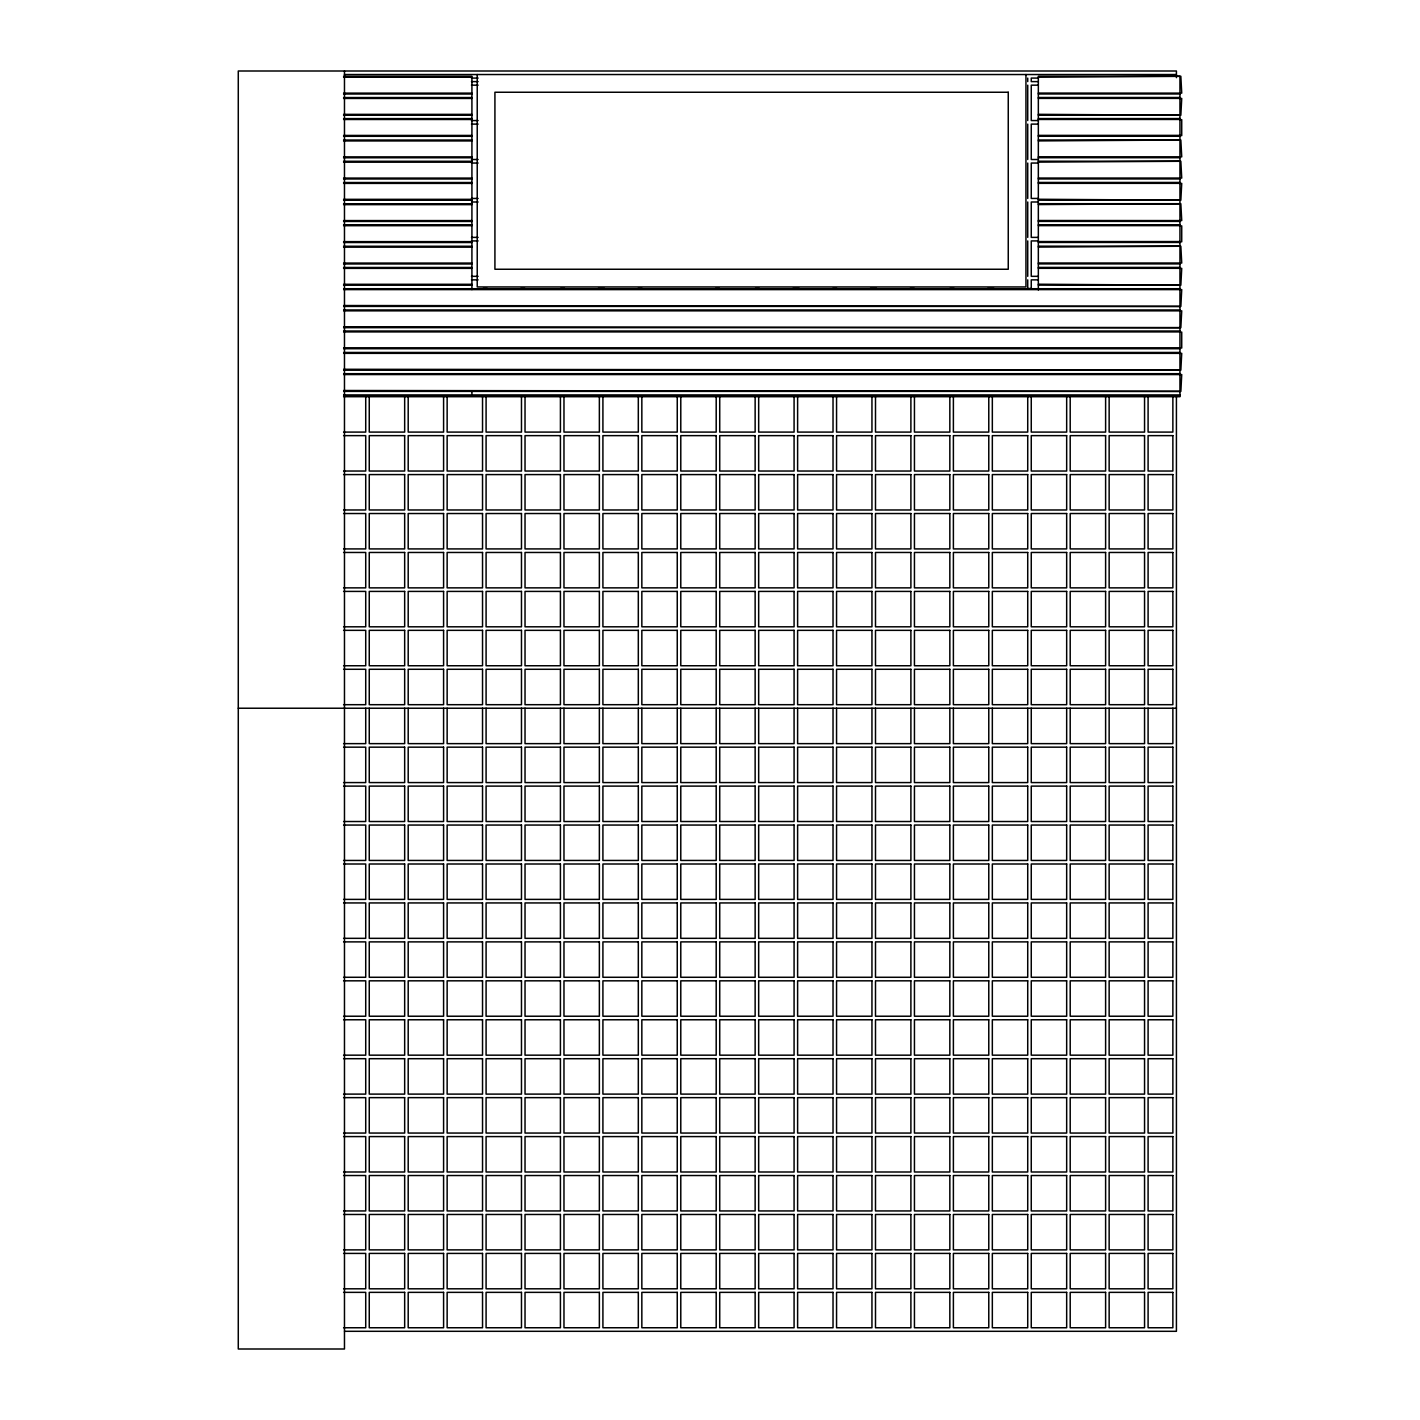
<?xml version="1.0" encoding="UTF-8"?>
<svg xmlns="http://www.w3.org/2000/svg" width="1420" height="1420" viewBox="0 0 1420 1420"><rect width="100%" height="100%" fill="white"/><g stroke="black" fill="none" stroke-linecap="round" stroke-linejoin="round"><path stroke-width="1.5" d="M1179.949 98.441L1181.724 98.441L1180.836 115.251L1038.34 114.328M1179.949 119.671L1181.724 119.671L1181.724 135.61L1179.949 135.61M1179.949 183.393L1181.724 183.393L1180.836 200.22L1038.34 199.262M1179.967 225.886L1181.724 225.886L1181.724 241.808L1179.967 241.808M1179.949 268.362L1181.724 268.362L1180.836 285.189L1038.34 284.231M1179.949 332.085L1181.724 332.085L1181.724 348.024L1179.949 348.024M1179.949 353.332L1181.724 353.332L1180.836 370.141L343.622 369.289M344.474 74.532L1176.417 74.532M343.587 76.307L471.919 76.307L471.919 289.609M343.587 77.195L471.919 77.195M1038.34 77.159L1180.836 76.307L1181.724 93.134L1038.34 93.081M471.476 78.082L478.114 78.082M1037.896 78.082L1031.257 78.082L1031.257 81.614L1037.896 81.614M471.476 81.614L478.114 81.614M471.476 85.164L478.114 85.164M1037.896 85.164L1031.257 85.164L1031.257 120.558L1037.896 120.558M343.587 93.134L471.919 93.134M343.587 94.004L471.919 94.004M1038.34 93.968L1179.949 93.968M343.587 97.554L471.919 97.554M1038.34 97.501L1179.949 97.501M343.587 98.441L471.919 98.441M1038.34 98.388L1179.949 98.388M343.587 114.363L471.919 114.363M343.587 115.251L471.919 115.251M1038.34 115.215L1179.949 115.215M343.587 118.605L471.919 118.605M1038.34 118.57L1179.949 118.57M343.587 119.493L471.919 119.493M1038.34 119.457L1179.949 119.457M471.476 120.558L478.114 120.558M471.476 124.108L478.114 124.108M1037.896 124.108L1031.257 124.108L1031.257 159.501L1037.896 159.501M343.587 135.432L471.919 135.432M1038.34 135.379L1179.949 135.379M343.587 136.302L471.919 136.302M1038.34 136.267L1179.949 136.267M1038.357 140.012L1179.949 140.012M343.587 140.048L471.919 140.048M1038.357 140.899L1180.836 140.03L1181.724 156.857L1038.357 156.821M343.587 140.935L471.919 140.935M343.587 156.874L471.919 156.874M343.587 157.762L471.919 157.762M1038.357 157.709L1179.949 157.709M471.476 159.501L478.114 159.501M343.587 161.276L471.919 161.276M1038.34 161.223L1179.949 161.223M343.587 162.164L471.919 162.164M1038.34 162.111L1180.836 161.276L1181.724 178.086L1179.949 178.086M471.476 163.052L478.114 163.052M1037.896 163.052L1031.257 163.052L1031.257 198.445L1037.896 198.445M343.587 178.086L471.919 178.086M1038.34 178.05L1179.949 178.05M343.587 178.973L471.919 178.973M1038.34 178.938L1179.949 178.938M343.587 182.523L471.919 182.523M1038.34 182.452L1179.949 182.452M343.587 183.393L471.919 183.393M1038.34 183.34L1179.949 183.34M471.476 198.445L478.114 198.445M343.587 199.332L471.919 199.332M343.587 200.22L471.919 200.22M1038.34 200.149L1179.949 200.149M471.476 201.995L478.114 201.995M1037.896 201.995L1031.257 201.995L1031.257 237.388L1037.896 237.388M343.587 203.752L471.919 203.752M1038.34 203.699L1179.949 203.699M343.587 204.64L471.919 204.64M1038.34 204.569L1180.836 203.752L1181.724 220.579L1038.34 220.508M343.587 220.579L471.919 220.579M343.587 221.449L471.919 221.449M1038.34 221.396L1179.949 221.396M343.587 224.821L471.919 224.821M1038.34 224.75L1179.949 224.75M343.587 225.691L471.919 225.691M1038.34 225.638L1179.949 225.638M471.476 237.388L478.114 237.388M471.476 240.921L478.114 240.921M1037.896 240.921L1031.257 240.921L1031.257 276.332L1037.896 276.332M343.587 241.631L471.919 241.631M1038.34 241.56L1179.949 241.56M343.587 242.518L471.919 242.518M1038.34 242.447L1179.949 242.447M1038.357 246.192L1179.949 246.192M343.587 246.263L471.919 246.263M1038.357 247.08L1180.836 246.246L1181.724 263.055L1179.949 263.055M343.587 247.151L471.919 247.151M343.587 263.073L471.919 263.073M1038.357 263.019L1179.949 263.019M343.587 263.96L471.919 263.96M1038.357 263.889L1179.949 263.889M343.587 267.475L471.919 267.475M1038.34 267.421L1179.949 267.421M343.587 268.362L471.919 268.362M1038.34 268.309L1179.949 268.309M471.476 276.332L478.114 276.332M471.476 279.864L478.114 279.864M1037.896 279.864L1031.257 279.864L1031.257 288.721M343.587 284.302L471.919 284.302M343.587 285.171L471.919 285.171M1038.34 285.118L1179.949 285.118M482.978 288.526L487.415 288.526M520.59 288.526L525.027 288.526M560.421 288.526L564.841 288.526M598.033 288.526L604.672 288.526M637.864 288.526L642.284 288.526M715.307 288.526L719.727 288.526M755.138 288.526L759.558 288.526M792.75 288.526L799.389 288.526M832.582 288.526L837.001 288.526M870.194 288.526L876.832 288.526M910.007 288.526L914.444 288.526M949.838 288.526L954.275 288.526M987.45 288.526L994.089 288.526M1027.281 288.526L1031.701 288.526M343.622 288.721L1179.949 288.721M343.622 289.609L1181.724 289.609L1180.854 306.418L343.622 305.531M343.622 306.418L1179.949 306.418M343.622 309.968L1179.949 309.968M343.622 310.838L1181.724 310.838L1180.836 327.665L343.622 326.777M343.622 327.665L1179.949 327.665M343.622 331.02L1179.949 331.02M343.622 331.907L1179.949 331.907M343.622 347.829L1179.949 347.829M343.622 348.716L1179.949 348.716M343.622 352.462L1179.949 352.462M343.622 353.349L1179.949 353.349M343.622 370.158L1179.949 370.158M343.622 373.691L1179.949 373.691M343.622 374.56L1181.724 374.56L1180.854 391.387L343.622 390.5M343.622 391.387L1179.949 391.387M343.622 394.92L1179.949 394.92M343.622 395.807L1179.949 395.807M343.587 396.695L1179.949 396.695L1179.949 76.289L1038.34 76.307L1038.34 289.964M343.587 432.088L365.721 432.088L365.721 396.695M343.587 435.638L365.721 435.638L365.721 471.032L343.587 471.032M343.587 474.582L365.721 474.582L365.721 509.975L343.587 509.975M343.587 513.525L365.721 513.525L365.721 548.919L343.587 548.919M343.587 552.469L365.721 552.469L365.721 587.862L343.587 587.862M343.587 591.412L365.721 591.412L365.721 626.806L343.587 626.806M343.587 630.338L365.721 630.338L365.721 665.749L343.587 665.749M343.587 669.281L365.721 669.281L365.721 704.693L343.587 704.693M238.276 708.225L1176.417 708.225M343.587 743.636L365.721 743.636L365.721 708.225M343.587 747.168L365.721 747.168L365.721 782.58L343.587 782.58M343.587 786.112L365.721 786.112L365.721 821.523L343.587 821.523M343.587 825.055L365.721 825.055L365.721 860.449L343.587 860.449M343.587 863.999L365.721 863.999L365.721 899.392L343.587 899.392M343.587 902.942L365.721 902.942L365.721 938.336L343.587 938.336M343.587 941.886L365.721 941.886L365.721 977.279L343.587 977.279M343.587 980.83L365.721 980.83L365.721 1016.223L343.587 1016.223M343.587 1019.773L365.721 1019.773L365.721 1055.167L343.587 1055.167M343.587 1058.699L365.721 1058.699L365.721 1094.11L343.587 1094.11M343.587 1097.642L365.721 1097.642L365.721 1133.053L343.587 1133.053M343.587 1136.586L365.721 1136.586L365.721 1171.997L343.587 1171.997M343.587 1175.529L365.721 1175.529L365.721 1210.94L343.587 1210.94M343.587 1214.473L365.721 1214.473L365.721 1249.884L343.587 1249.884M343.587 1253.416L365.721 1253.416L365.721 1288.81L343.587 1288.81M343.587 1292.36L365.721 1292.36L365.721 1327.753L343.587 1327.753M344.527 1331.303L1176.417 1331.303L1176.417 395.825M1176.417 77.638L1176.417 71L238.276 71L238.276 1349L344.474 1349L344.474 71M1172.867 396.695L1172.867 432.088L1148.088 432.088L1148.088 396.695M1172.867 708.225L1172.867 743.636L1148.088 743.636L1148.088 708.225M1144.555 396.695L1144.555 432.088L1109.144 432.088L1109.144 396.695M1144.555 708.225L1144.555 743.636L1109.144 743.636L1109.144 708.225M1105.612 396.695L1105.612 432.088L1070.201 432.088L1070.201 396.695M1105.612 708.225L1105.612 743.636L1070.201 743.636L1070.201 708.225M1066.668 396.695L1066.668 432.088L1031.257 432.088L1031.257 396.695M1066.668 708.225L1066.668 743.636L1031.257 743.636L1031.257 708.225M1027.725 78.082L1027.725 81.614M1027.725 85.164L1027.725 120.558M1027.725 124.108L1027.725 159.501M1027.725 163.052L1027.725 198.445M1027.725 201.995L1027.725 237.388M1027.725 240.921L1027.725 276.332M1027.725 279.864L1027.725 288.721M1027.725 396.695L1027.725 432.088L992.331 432.088L992.331 396.695M1027.725 708.225L1027.725 743.636L992.331 743.636L992.331 708.225M1025.95 74.532L1025.95 286.946L477.226 286.946L477.226 74.532M988.781 396.695L988.781 432.088L953.388 432.088L953.388 396.695M988.781 708.225L988.781 743.636L953.388 743.636L953.388 708.225M949.838 396.695L949.838 432.088L914.444 432.088L914.444 396.695M949.838 708.225L949.838 743.636L914.444 743.636L914.444 708.225M910.894 396.695L910.894 432.088L875.501 432.088L875.501 396.695M910.894 708.225L910.894 743.636L875.501 743.636L875.501 708.225M871.951 396.695L871.951 432.088L836.558 432.088L836.558 396.695M871.951 708.225L871.951 743.636L836.558 743.636L836.558 708.225M833.025 396.695L833.025 432.088L797.614 432.088L797.614 396.695M833.025 708.225L833.025 743.636L797.614 743.636L797.614 708.225M794.082 396.695L794.082 432.088L758.67 432.088L758.67 396.695M794.082 708.225L794.082 743.636L758.67 743.636L758.67 708.225M755.138 396.695L755.138 432.088L719.727 432.088L719.727 396.695M755.138 708.225L755.138 743.636L719.727 743.636L719.727 708.225M716.195 396.695L716.195 432.088L680.784 432.088L680.784 396.695M716.195 708.225L716.195 743.636L680.784 743.636L680.784 708.225M677.251 396.695L677.251 432.088L641.84 432.088L641.84 396.695M677.251 708.225L677.251 743.636L641.84 743.636L641.84 708.225M638.308 396.695L638.308 432.088L602.914 432.088L602.914 396.695M638.308 708.225L638.308 743.636L602.914 743.636L602.914 708.225M599.364 396.695L599.364 432.088L563.971 432.088L563.971 396.695M599.364 708.225L599.364 743.636L563.971 743.636L563.971 708.225M560.421 396.695L560.421 432.088L525.027 432.088L525.027 396.695M560.421 708.225L560.421 743.636L525.027 743.636L525.027 708.225M521.477 396.695L521.477 432.088L486.084 432.088L486.084 396.695M521.477 708.225L521.477 743.636L486.084 743.636L486.084 708.225M482.534 396.695L482.534 432.088L447.14 432.088L447.14 396.695M482.534 708.225L482.534 743.636L447.14 743.636L447.14 708.225M471.919 391.583L471.919 395.115M443.59 396.695L443.59 432.088L408.197 432.088L408.197 396.695M443.59 708.225L443.59 743.636L408.197 743.636L408.197 708.225M404.664 396.695L404.664 432.088L369.253 432.088L369.253 396.695M404.664 708.225L404.664 743.636L369.253 743.636L369.253 708.225M1008.253 92.247L494.923 92.247L494.923 269.25L1008.253 269.25L1008.253 92.247M404.664 435.638L369.253 435.638L369.253 471.032L404.664 471.032L404.664 435.638M443.59 435.638L408.197 435.638L408.197 471.032L443.59 471.032L443.59 435.638M482.534 435.638L447.14 435.638L447.14 471.032L482.534 471.032L482.534 435.638M521.477 435.638L486.084 435.638L486.084 471.032L521.477 471.032L521.477 435.638M560.421 435.638L525.027 435.638L525.027 471.032L560.421 471.032L560.421 435.638M599.364 435.638L563.971 435.638L563.971 471.032L599.364 471.032L599.364 435.638M638.308 435.638L602.914 435.638L602.914 471.032L638.308 471.032L638.308 435.638M677.251 435.638L641.84 435.638L641.84 471.032L677.251 471.032L677.251 435.638M716.195 435.638L680.784 435.638L680.784 471.032L716.195 471.032L716.195 435.638M755.138 435.638L719.727 435.638L719.727 471.032L755.138 471.032L755.138 435.638M794.082 435.638L758.67 435.638L758.67 471.032L794.082 471.032L794.082 435.638M833.025 435.638L797.614 435.638L797.614 471.032L833.025 471.032L833.025 435.638M871.951 435.638L836.558 435.638L836.558 471.032L871.951 471.032L871.951 435.638M910.894 435.638L875.501 435.638L875.501 471.032L910.894 471.032L910.894 435.638M949.838 435.638L914.444 435.638L914.444 471.032L949.838 471.032L949.838 435.638M988.781 435.638L953.388 435.638L953.388 471.032L988.781 471.032L988.781 435.638M1027.725 435.638L992.331 435.638L992.331 471.032L1027.725 471.032L1027.725 435.638M1066.668 435.638L1031.257 435.638L1031.257 471.032L1066.668 471.032L1066.668 435.638M1105.612 435.638L1070.201 435.638L1070.201 471.032L1105.612 471.032L1105.612 435.638M1144.555 435.638L1109.144 435.638L1109.144 471.032L1144.555 471.032L1144.555 435.638M1172.867 435.638L1148.088 435.638L1148.088 471.032L1172.867 471.032L1172.867 435.638M404.664 474.582L369.253 474.582L369.253 509.975L404.664 509.975L404.664 474.582M443.59 474.582L408.197 474.582L408.197 509.975L443.59 509.975L443.59 474.582M482.534 474.582L447.14 474.582L447.14 509.975L482.534 509.975L482.534 474.582M521.477 474.582L486.084 474.582L486.084 509.975L521.477 509.975L521.477 474.582M560.421 474.582L525.027 474.582L525.027 509.975L560.421 509.975L560.421 474.582M599.364 474.582L563.971 474.582L563.971 509.975L599.364 509.975L599.364 474.582M638.308 474.582L602.914 474.582L602.914 509.975L638.308 509.975L638.308 474.582M677.251 474.582L641.84 474.582L641.84 509.975L677.251 509.975L677.251 474.582M716.195 474.582L680.784 474.582L680.784 509.975L716.195 509.975L716.195 474.582M755.138 474.582L719.727 474.582L719.727 509.975L755.138 509.975L755.138 474.582M794.082 474.582L758.67 474.582L758.67 509.975L794.082 509.975L794.082 474.582M833.025 474.582L797.614 474.582L797.614 509.975L833.025 509.975L833.025 474.582M871.951 474.582L836.558 474.582L836.558 509.975L871.951 509.975L871.951 474.582M910.894 474.582L875.501 474.582L875.501 509.975L910.894 509.975L910.894 474.582M949.838 474.582L914.444 474.582L914.444 509.975L949.838 509.975L949.838 474.582M988.781 474.582L953.388 474.582L953.388 509.975L988.781 509.975L988.781 474.582M1027.725 474.582L992.331 474.582L992.331 509.975L1027.725 509.975L1027.725 474.582M1066.668 474.582L1031.257 474.582L1031.257 509.975L1066.668 509.975L1066.668 474.582M1105.612 474.582L1070.201 474.582L1070.201 509.975L1105.612 509.975L1105.612 474.582M1144.555 474.582L1109.144 474.582L1109.144 509.975L1144.555 509.975L1144.555 474.582M1172.867 474.582L1148.088 474.582L1148.088 509.975L1172.867 509.975L1172.867 474.582M404.664 513.525L369.253 513.525L369.253 548.919L404.664 548.919L404.664 513.525M443.59 513.525L408.197 513.525L408.197 548.919L443.59 548.919L443.59 513.525M482.534 513.525L447.14 513.525L447.14 548.919L482.534 548.919L482.534 513.525M521.477 513.525L486.084 513.525L486.084 548.919L521.477 548.919L521.477 513.525M560.421 513.525L525.027 513.525L525.027 548.919L560.421 548.919L560.421 513.525M599.364 513.525L563.971 513.525L563.971 548.919L599.364 548.919L599.364 513.525M638.308 513.525L602.914 513.525L602.914 548.919L638.308 548.919L638.308 513.525M677.251 513.525L641.84 513.525L641.84 548.919L677.251 548.919L677.251 513.525M716.195 513.525L680.784 513.525L680.784 548.919L716.195 548.919L716.195 513.525M755.138 513.525L719.727 513.525L719.727 548.919L755.138 548.919L755.138 513.525M794.082 513.525L758.67 513.525L758.67 548.919L794.082 548.919L794.082 513.525M833.025 513.525L797.614 513.525L797.614 548.919L833.025 548.919L833.025 513.525M871.951 513.525L836.558 513.525L836.558 548.919L871.951 548.919L871.951 513.525M910.894 513.525L875.501 513.525L875.501 548.919L910.894 548.919L910.894 513.525M949.838 513.525L914.444 513.525L914.444 548.919L949.838 548.919L949.838 513.525M988.781 513.525L953.388 513.525L953.388 548.919L988.781 548.919L988.781 513.525M1027.725 513.525L992.331 513.525L992.331 548.919L1027.725 548.919L1027.725 513.525M1066.668 513.525L1031.257 513.525L1031.257 548.919L1066.668 548.919L1066.668 513.525M1105.612 513.525L1070.201 513.525L1070.201 548.919L1105.612 548.919L1105.612 513.525M1144.555 513.525L1109.144 513.525L1109.144 548.919L1144.555 548.919L1144.555 513.525M1172.867 513.525L1148.088 513.525L1148.088 548.919L1172.867 548.919L1172.867 513.525M404.664 552.469L369.253 552.469L369.253 587.862L404.664 587.862L404.664 552.469M443.59 552.469L408.197 552.469L408.197 587.862L443.59 587.862L443.59 552.469M482.534 552.469L447.14 552.469L447.14 587.862L482.534 587.862L482.534 552.469M521.477 552.469L486.084 552.469L486.084 587.862L521.477 587.862L521.477 552.469M560.421 552.469L525.027 552.469L525.027 587.862L560.421 587.862L560.421 552.469M599.364 552.469L563.971 552.469L563.971 587.862L599.364 587.862L599.364 552.469M638.308 552.469L602.914 552.469L602.914 587.862L638.308 587.862L638.308 552.469M677.251 552.469L641.84 552.469L641.84 587.862L677.251 587.862L677.251 552.469M716.195 552.469L680.784 552.469L680.784 587.862L716.195 587.862L716.195 552.469M755.138 552.469L719.727 552.469L719.727 587.862L755.138 587.862L755.138 552.469M794.082 552.469L758.67 552.469L758.67 587.862L794.082 587.862L794.082 552.469M833.025 552.469L797.614 552.469L797.614 587.862L833.025 587.862L833.025 552.469M871.951 552.469L836.558 552.469L836.558 587.862L871.951 587.862L871.951 552.469M910.894 552.469L875.501 552.469L875.501 587.862L910.894 587.862L910.894 552.469M949.838 552.469L914.444 552.469L914.444 587.862L949.838 587.862L949.838 552.469M988.781 552.469L953.388 552.469L953.388 587.862L988.781 587.862L988.781 552.469M1027.725 552.469L992.331 552.469L992.331 587.862L1027.725 587.862L1027.725 552.469M1066.668 552.469L1031.257 552.469L1031.257 587.862L1066.668 587.862L1066.668 552.469M1105.612 552.469L1070.201 552.469L1070.201 587.862L1105.612 587.862L1105.612 552.469M1144.555 552.469L1109.144 552.469L1109.144 587.862L1144.555 587.862L1144.555 552.469M1172.867 552.469L1148.088 552.469L1148.088 587.862L1172.867 587.862L1172.867 552.469M404.664 591.412L369.253 591.412L369.253 626.806L404.664 626.806L404.664 591.412M443.59 591.412L408.197 591.412L408.197 626.806L443.59 626.806L443.59 591.412M482.534 591.412L447.14 591.412L447.14 626.806L482.534 626.806L482.534 591.412M521.477 591.412L486.084 591.412L486.084 626.806L521.477 626.806L521.477 591.412M560.421 591.412L525.027 591.412L525.027 626.806L560.421 626.806L560.421 591.412M599.364 591.412L563.971 591.412L563.971 626.806L599.364 626.806L599.364 591.412M638.308 591.412L602.914 591.412L602.914 626.806L638.308 626.806L638.308 591.412M677.251 591.412L641.84 591.412L641.84 626.806L677.251 626.806L677.251 591.412M716.195 591.412L680.784 591.412L680.784 626.806L716.195 626.806L716.195 591.412M755.138 591.412L719.727 591.412L719.727 626.806L755.138 626.806L755.138 591.412M794.082 591.412L758.67 591.412L758.67 626.806L794.082 626.806L794.082 591.412M833.025 591.412L797.614 591.412L797.614 626.806L833.025 626.806L833.025 591.412M871.951 591.412L836.558 591.412L836.558 626.806L871.951 626.806L871.951 591.412M910.894 591.412L875.501 591.412L875.501 626.806L910.894 626.806L910.894 591.412M949.838 591.412L914.444 591.412L914.444 626.806L949.838 626.806L949.838 591.412M988.781 591.412L953.388 591.412L953.388 626.806L988.781 626.806L988.781 591.412M1027.725 591.412L992.331 591.412L992.331 626.806L1027.725 626.806L1027.725 591.412M1066.668 591.412L1031.257 591.412L1031.257 626.806L1066.668 626.806L1066.668 591.412M1105.612 591.412L1070.201 591.412L1070.201 626.806L1105.612 626.806L1105.612 591.412M1144.555 591.412L1109.144 591.412L1109.144 626.806L1144.555 626.806L1144.555 591.412M1172.867 591.412L1148.088 591.412L1148.088 626.806L1172.867 626.806L1172.867 591.412M404.664 630.338L369.253 630.338L369.253 665.749L404.664 665.749L404.664 630.338M443.59 630.338L408.197 630.338L408.197 665.749L443.59 665.749L443.59 630.338M482.534 630.338L447.14 630.338L447.14 665.749L482.534 665.749L482.534 630.338M521.477 630.338L486.084 630.338L486.084 665.749L521.477 665.749L521.477 630.338M560.421 630.338L525.027 630.338L525.027 665.749L560.421 665.749L560.421 630.338M599.364 630.338L563.971 630.338L563.971 665.749L599.364 665.749L599.364 630.338M638.308 630.338L602.914 630.338L602.914 665.749L638.308 665.749L638.308 630.338M677.251 630.338L641.84 630.338L641.84 665.749L677.251 665.749L677.251 630.338M716.195 630.338L680.784 630.338L680.784 665.749L716.195 665.749L716.195 630.338M755.138 630.338L719.727 630.338L719.727 665.749L755.138 665.749L755.138 630.338M794.082 630.338L758.67 630.338L758.67 665.749L794.082 665.749L794.082 630.338M833.025 630.338L797.614 630.338L797.614 665.749L833.025 665.749L833.025 630.338M871.951 630.338L836.558 630.338L836.558 665.749L871.951 665.749L871.951 630.338M910.894 630.338L875.501 630.338L875.501 665.749L910.894 665.749L910.894 630.338M949.838 630.338L914.444 630.338L914.444 665.749L949.838 665.749L949.838 630.338M988.781 630.338L953.388 630.338L953.388 665.749L988.781 665.749L988.781 630.338M1027.725 630.338L992.331 630.338L992.331 665.749L1027.725 665.749L1027.725 630.338M1066.668 630.338L1031.257 630.338L1031.257 665.749L1066.668 665.749L1066.668 630.338M1105.612 630.338L1070.201 630.338L1070.201 665.749L1105.612 665.749L1105.612 630.338M1144.555 630.338L1109.144 630.338L1109.144 665.749L1144.555 665.749L1144.555 630.338M1172.867 630.338L1148.088 630.338L1148.088 665.749L1172.867 665.749L1172.867 630.338M404.664 669.281L369.253 669.281L369.253 704.693L404.664 704.693L404.664 669.281M443.59 669.281L408.197 669.281L408.197 704.693L443.59 704.693L443.59 669.281M482.534 669.281L447.14 669.281L447.14 704.693L482.534 704.693L482.534 669.281M521.477 669.281L486.084 669.281L486.084 704.693L521.477 704.693L521.477 669.281M560.421 669.281L525.027 669.281L525.027 704.693L560.421 704.693L560.421 669.281M599.364 669.281L563.971 669.281L563.971 704.693L599.364 704.693L599.364 669.281M638.308 669.281L602.914 669.281L602.914 704.693L638.308 704.693L638.308 669.281M677.251 669.281L641.84 669.281L641.84 704.693L677.251 704.693L677.251 669.281M716.195 669.281L680.784 669.281L680.784 704.693L716.195 704.693L716.195 669.281M755.138 669.281L719.727 669.281L719.727 704.693L755.138 704.693L755.138 669.281M794.082 669.281L758.67 669.281L758.67 704.693L794.082 704.693L794.082 669.281M833.025 669.281L797.614 669.281L797.614 704.693L833.025 704.693L833.025 669.281M871.951 669.281L836.558 669.281L836.558 704.693L871.951 704.693L871.951 669.281M910.894 669.281L875.501 669.281L875.501 704.693L910.894 704.693L910.894 669.281M949.838 669.281L914.444 669.281L914.444 704.693L949.838 704.693L949.838 669.281M988.781 669.281L953.388 669.281L953.388 704.693L988.781 704.693L988.781 669.281M1027.725 669.281L992.331 669.281L992.331 704.693L1027.725 704.693L1027.725 669.281M1066.668 669.281L1031.257 669.281L1031.257 704.693L1066.668 704.693L1066.668 669.281M1105.612 669.281L1070.201 669.281L1070.201 704.693L1105.612 704.693L1105.612 669.281M1144.555 669.281L1109.144 669.281L1109.144 704.693L1144.555 704.693L1144.555 669.281M1172.867 669.281L1148.088 669.281L1148.088 704.693L1172.867 704.693L1172.867 669.281M404.664 747.168L369.253 747.168L369.253 782.58L404.664 782.58L404.664 747.168M443.59 747.168L408.197 747.168L408.197 782.58L443.59 782.58L443.59 747.168M482.534 747.168L447.14 747.168L447.14 782.58L482.534 782.58L482.534 747.168M521.477 747.168L486.084 747.168L486.084 782.58L521.477 782.58L521.477 747.168M560.421 747.168L525.027 747.168L525.027 782.58L560.421 782.58L560.421 747.168M599.364 747.168L563.971 747.168L563.971 782.58L599.364 782.58L599.364 747.168M638.308 747.168L602.914 747.168L602.914 782.58L638.308 782.58L638.308 747.168M677.251 747.168L641.84 747.168L641.84 782.58L677.251 782.58L677.251 747.168M716.195 747.168L680.784 747.168L680.784 782.58L716.195 782.58L716.195 747.168M755.138 747.168L719.727 747.168L719.727 782.58L755.138 782.58L755.138 747.168M794.082 747.168L758.67 747.168L758.67 782.58L794.082 782.58L794.082 747.168M833.025 747.168L797.614 747.168L797.614 782.58L833.025 782.58L833.025 747.168M871.951 747.168L836.558 747.168L836.558 782.58L871.951 782.58L871.951 747.168M910.894 747.168L875.501 747.168L875.501 782.58L910.894 782.58L910.894 747.168M949.838 747.168L914.444 747.168L914.444 782.58L949.838 782.58L949.838 747.168M988.781 747.168L953.388 747.168L953.388 782.58L988.781 782.58L988.781 747.168M1027.725 747.168L992.331 747.168L992.331 782.58L1027.725 782.58L1027.725 747.168M1066.668 747.168L1031.257 747.168L1031.257 782.58L1066.668 782.58L1066.668 747.168M1105.612 747.168L1070.201 747.168L1070.201 782.58L1105.612 782.58L1105.612 747.168M1144.555 747.168L1109.144 747.168L1109.144 782.58L1144.555 782.58L1144.555 747.168M1172.867 747.168L1148.088 747.168L1148.088 782.58L1172.867 782.58L1172.867 747.168M404.664 786.112L369.253 786.112L369.253 821.523L404.664 821.523L404.664 786.112M443.59 786.112L408.197 786.112L408.197 821.523L443.59 821.523L443.59 786.112M482.534 786.112L447.14 786.112L447.14 821.523L482.534 821.523L482.534 786.112M521.477 786.112L486.084 786.112L486.084 821.523L521.477 821.523L521.477 786.112M560.421 786.112L525.027 786.112L525.027 821.523L560.421 821.523L560.421 786.112M599.364 786.112L563.971 786.112L563.971 821.523L599.364 821.523L599.364 786.112M638.308 786.112L602.914 786.112L602.914 821.523L638.308 821.523L638.308 786.112M677.251 786.112L641.84 786.112L641.84 821.523L677.251 821.523L677.251 786.112M716.195 786.112L680.784 786.112L680.784 821.523L716.195 821.523L716.195 786.112M755.138 786.112L719.727 786.112L719.727 821.523L755.138 821.523L755.138 786.112M794.082 786.112L758.67 786.112L758.67 821.523L794.082 821.523L794.082 786.112M833.025 786.112L797.614 786.112L797.614 821.523L833.025 821.523L833.025 786.112M871.951 786.112L836.558 786.112L836.558 821.523L871.951 821.523L871.951 786.112M910.894 786.112L875.501 786.112L875.501 821.523L910.894 821.523L910.894 786.112M949.838 786.112L914.444 786.112L914.444 821.523L949.838 821.523L949.838 786.112M988.781 786.112L953.388 786.112L953.388 821.523L988.781 821.523L988.781 786.112M1027.725 786.112L992.331 786.112L992.331 821.523L1027.725 821.523L1027.725 786.112M1066.668 786.112L1031.257 786.112L1031.257 821.523L1066.668 821.523L1066.668 786.112M1105.612 786.112L1070.201 786.112L1070.201 821.523L1105.612 821.523L1105.612 786.112M1144.555 786.112L1109.144 786.112L1109.144 821.523L1144.555 821.523L1144.555 786.112M1172.867 786.112L1148.088 786.112L1148.088 821.523L1172.867 821.523L1172.867 786.112M404.664 825.055L369.253 825.055L369.253 860.449L404.664 860.449L404.664 825.055M443.59 825.055L408.197 825.055L408.197 860.449L443.59 860.449L443.59 825.055M482.534 825.055L447.14 825.055L447.14 860.449L482.534 860.449L482.534 825.055M521.477 825.055L486.084 825.055L486.084 860.449L521.477 860.449L521.477 825.055M560.421 825.055L525.027 825.055L525.027 860.449L560.421 860.449L560.421 825.055M599.364 825.055L563.971 825.055L563.971 860.449L599.364 860.449L599.364 825.055M638.308 825.055L602.914 825.055L602.914 860.449L638.308 860.449L638.308 825.055M677.251 825.055L641.84 825.055L641.84 860.449L677.251 860.449L677.251 825.055M716.195 825.055L680.784 825.055L680.784 860.449L716.195 860.449L716.195 825.055M755.138 825.055L719.727 825.055L719.727 860.449L755.138 860.449L755.138 825.055M794.082 825.055L758.67 825.055L758.67 860.449L794.082 860.449L794.082 825.055M833.025 825.055L797.614 825.055L797.614 860.449L833.025 860.449L833.025 825.055M871.951 825.055L836.558 825.055L836.558 860.449L871.951 860.449L871.951 825.055M910.894 825.055L875.501 825.055L875.501 860.449L910.894 860.449L910.894 825.055M949.838 825.055L914.444 825.055L914.444 860.449L949.838 860.449L949.838 825.055M988.781 825.055L953.388 825.055L953.388 860.449L988.781 860.449L988.781 825.055M1027.725 825.055L992.331 825.055L992.331 860.449L1027.725 860.449L1027.725 825.055M1066.668 825.055L1031.257 825.055L1031.257 860.449L1066.668 860.449L1066.668 825.055M1105.612 825.055L1070.201 825.055L1070.201 860.449L1105.612 860.449L1105.612 825.055M1144.555 825.055L1109.144 825.055L1109.144 860.449L1144.555 860.449L1144.555 825.055M1172.867 825.055L1148.088 825.055L1148.088 860.449L1172.867 860.449L1172.867 825.055M404.664 863.999L369.253 863.999L369.253 899.392L404.664 899.392L404.664 863.999M443.59 863.999L408.197 863.999L408.197 899.392L443.59 899.392L443.59 863.999M482.534 863.999L447.14 863.999L447.14 899.392L482.534 899.392L482.534 863.999M521.477 863.999L486.084 863.999L486.084 899.392L521.477 899.392L521.477 863.999M560.421 863.999L525.027 863.999L525.027 899.392L560.421 899.392L560.421 863.999M599.364 863.999L563.971 863.999L563.971 899.392L599.364 899.392L599.364 863.999M638.308 863.999L602.914 863.999L602.914 899.392L638.308 899.392L638.308 863.999M677.251 863.999L641.84 863.999L641.84 899.392L677.251 899.392L677.251 863.999M716.195 863.999L680.784 863.999L680.784 899.392L716.195 899.392L716.195 863.999M755.138 863.999L719.727 863.999L719.727 899.392L755.138 899.392L755.138 863.999M794.082 863.999L758.67 863.999L758.67 899.392L794.082 899.392L794.082 863.999M833.025 863.999L797.614 863.999L797.614 899.392L833.025 899.392L833.025 863.999M871.951 863.999L836.558 863.999L836.558 899.392L871.951 899.392L871.951 863.999M910.894 863.999L875.501 863.999L875.501 899.392L910.894 899.392L910.894 863.999M949.838 863.999L914.444 863.999L914.444 899.392L949.838 899.392L949.838 863.999M988.781 863.999L953.388 863.999L953.388 899.392L988.781 899.392L988.781 863.999M1027.725 863.999L992.331 863.999L992.331 899.392L1027.725 899.392L1027.725 863.999M1066.668 863.999L1031.257 863.999L1031.257 899.392L1066.668 899.392L1066.668 863.999M1105.612 863.999L1070.201 863.999L1070.201 899.392L1105.612 899.392L1105.612 863.999M1144.555 863.999L1109.144 863.999L1109.144 899.392L1144.555 899.392L1144.555 863.999M1172.867 863.999L1148.088 863.999L1148.088 899.392L1172.867 899.392L1172.867 863.999M404.664 902.942L369.253 902.942L369.253 938.336L404.664 938.336L404.664 902.942M443.59 902.942L408.197 902.942L408.197 938.336L443.59 938.336L443.59 902.942M482.534 902.942L447.14 902.942L447.14 938.336L482.534 938.336L482.534 902.942M521.477 902.942L486.084 902.942L486.084 938.336L521.477 938.336L521.477 902.942M560.421 902.942L525.027 902.942L525.027 938.336L560.421 938.336L560.421 902.942M599.364 902.942L563.971 902.942L563.971 938.336L599.364 938.336L599.364 902.942M638.308 902.942L602.914 902.942L602.914 938.336L638.308 938.336L638.308 902.942M677.251 902.942L641.84 902.942L641.84 938.336L677.251 938.336L677.251 902.942M716.195 902.942L680.784 902.942L680.784 938.336L716.195 938.336L716.195 902.942M755.138 902.942L719.727 902.942L719.727 938.336L755.138 938.336L755.138 902.942M794.082 902.942L758.67 902.942L758.67 938.336L794.082 938.336L794.082 902.942M833.025 902.942L797.614 902.942L797.614 938.336L833.025 938.336L833.025 902.942M871.951 902.942L836.558 902.942L836.558 938.336L871.951 938.336L871.951 902.942M910.894 902.942L875.501 902.942L875.501 938.336L910.894 938.336L910.894 902.942M949.838 902.942L914.444 902.942L914.444 938.336L949.838 938.336L949.838 902.942M988.781 902.942L953.388 902.942L953.388 938.336L988.781 938.336L988.781 902.942M1027.725 902.942L992.331 902.942L992.331 938.336L1027.725 938.336L1027.725 902.942M1066.668 902.942L1031.257 902.942L1031.257 938.336L1066.668 938.336L1066.668 902.942M1105.612 902.942L1070.201 902.942L1070.201 938.336L1105.612 938.336L1105.612 902.942M1144.555 902.942L1109.144 902.942L1109.144 938.336L1144.555 938.336L1144.555 902.942M1172.867 902.942L1148.088 902.942L1148.088 938.336L1172.867 938.336L1172.867 902.942M404.664 941.886L369.253 941.886L369.253 977.279L404.664 977.279L404.664 941.886M443.59 941.886L408.197 941.886L408.197 977.279L443.59 977.279L443.59 941.886M482.534 941.886L447.14 941.886L447.14 977.279L482.534 977.279L482.534 941.886M521.477 941.886L486.084 941.886L486.084 977.279L521.477 977.279L521.477 941.886M560.421 941.886L525.027 941.886L525.027 977.279L560.421 977.279L560.421 941.886M599.364 941.886L563.971 941.886L563.971 977.279L599.364 977.279L599.364 941.886M638.308 941.886L602.914 941.886L602.914 977.279L638.308 977.279L638.308 941.886M677.251 941.886L641.84 941.886L641.84 977.279L677.251 977.279L677.251 941.886M716.195 941.886L680.784 941.886L680.784 977.279L716.195 977.279L716.195 941.886M755.138 941.886L719.727 941.886L719.727 977.279L755.138 977.279L755.138 941.886M794.082 941.886L758.67 941.886L758.67 977.279L794.082 977.279L794.082 941.886M833.025 941.886L797.614 941.886L797.614 977.279L833.025 977.279L833.025 941.886M871.951 941.886L836.558 941.886L836.558 977.279L871.951 977.279L871.951 941.886M910.894 941.886L875.501 941.886L875.501 977.279L910.894 977.279L910.894 941.886M949.838 941.886L914.444 941.886L914.444 977.279L949.838 977.279L949.838 941.886M988.781 941.886L953.388 941.886L953.388 977.279L988.781 977.279L988.781 941.886M1027.725 941.886L992.331 941.886L992.331 977.279L1027.725 977.279L1027.725 941.886M1066.668 941.886L1031.257 941.886L1031.257 977.279L1066.668 977.279L1066.668 941.886M1105.612 941.886L1070.201 941.886L1070.201 977.279L1105.612 977.279L1105.612 941.886M1144.555 941.886L1109.144 941.886L1109.144 977.279L1144.555 977.279L1144.555 941.886M1172.867 941.886L1148.088 941.886L1148.088 977.279L1172.867 977.279L1172.867 941.886M404.664 980.83L369.253 980.83L369.253 1016.223L404.664 1016.223L404.664 980.83M443.59 980.83L408.197 980.83L408.197 1016.223L443.59 1016.223L443.59 980.83M482.534 980.83L447.14 980.83L447.14 1016.223L482.534 1016.223L482.534 980.83M521.477 980.83L486.084 980.83L486.084 1016.223L521.477 1016.223L521.477 980.83M560.421 980.83L525.027 980.83L525.027 1016.223L560.421 1016.223L560.421 980.83M599.364 980.83L563.971 980.83L563.971 1016.223L599.364 1016.223L599.364 980.83M638.308 980.83L602.914 980.83L602.914 1016.223L638.308 1016.223L638.308 980.83M677.251 980.83L641.84 980.83L641.84 1016.223L677.251 1016.223L677.251 980.83M716.195 980.83L680.784 980.83L680.784 1016.223L716.195 1016.223L716.195 980.83M755.138 980.83L719.727 980.83L719.727 1016.223L755.138 1016.223L755.138 980.83M794.082 980.83L758.67 980.83L758.67 1016.223L794.082 1016.223L794.082 980.83M833.025 980.83L797.614 980.83L797.614 1016.223L833.025 1016.223L833.025 980.83M871.951 980.83L836.558 980.83L836.558 1016.223L871.951 1016.223L871.951 980.83M910.894 980.83L875.501 980.83L875.501 1016.223L910.894 1016.223L910.894 980.83M949.838 980.83L914.444 980.83L914.444 1016.223L949.838 1016.223L949.838 980.83M988.781 980.83L953.388 980.83L953.388 1016.223L988.781 1016.223L988.781 980.83M1027.725 980.83L992.331 980.83L992.331 1016.223L1027.725 1016.223L1027.725 980.83M1066.668 980.83L1031.257 980.83L1031.257 1016.223L1066.668 1016.223L1066.668 980.83M1105.612 980.83L1070.201 980.83L1070.201 1016.223L1105.612 1016.223L1105.612 980.83M1144.555 980.83L1109.144 980.83L1109.144 1016.223L1144.555 1016.223L1144.555 980.83M1172.867 980.83L1148.088 980.83L1148.088 1016.223L1172.867 1016.223L1172.867 980.83M404.664 1019.773L369.253 1019.773L369.253 1055.167L404.664 1055.167L404.664 1019.773M443.59 1019.773L408.197 1019.773L408.197 1055.167L443.59 1055.167L443.59 1019.773M482.534 1019.773L447.14 1019.773L447.14 1055.167L482.534 1055.167L482.534 1019.773M521.477 1019.773L486.084 1019.773L486.084 1055.167L521.477 1055.167L521.477 1019.773M560.421 1019.773L525.027 1019.773L525.027 1055.167L560.421 1055.167L560.421 1019.773M599.364 1019.773L563.971 1019.773L563.971 1055.167L599.364 1055.167L599.364 1019.773M638.308 1019.773L602.914 1019.773L602.914 1055.167L638.308 1055.167L638.308 1019.773M677.251 1019.773L641.84 1019.773L641.84 1055.167L677.251 1055.167L677.251 1019.773M716.195 1019.773L680.784 1019.773L680.784 1055.167L716.195 1055.167L716.195 1019.773M755.138 1019.773L719.727 1019.773L719.727 1055.167L755.138 1055.167L755.138 1019.773M794.082 1019.773L758.67 1019.773L758.67 1055.167L794.082 1055.167L794.082 1019.773M833.025 1019.773L797.614 1019.773L797.614 1055.167L833.025 1055.167L833.025 1019.773M871.951 1019.773L836.558 1019.773L836.558 1055.167L871.951 1055.167L871.951 1019.773M910.894 1019.773L875.501 1019.773L875.501 1055.167L910.894 1055.167L910.894 1019.773M949.838 1019.773L914.444 1019.773L914.444 1055.167L949.838 1055.167L949.838 1019.773M988.781 1019.773L953.388 1019.773L953.388 1055.167L988.781 1055.167L988.781 1019.773M1027.725 1019.773L992.331 1019.773L992.331 1055.167L1027.725 1055.167L1027.725 1019.773M1066.668 1019.773L1031.257 1019.773L1031.257 1055.167L1066.668 1055.167L1066.668 1019.773M1105.612 1019.773L1070.201 1019.773L1070.201 1055.167L1105.612 1055.167L1105.612 1019.773M1144.555 1019.773L1109.144 1019.773L1109.144 1055.167L1144.555 1055.167L1144.555 1019.773M1172.867 1019.773L1148.088 1019.773L1148.088 1055.167L1172.867 1055.167L1172.867 1019.773M404.664 1058.699L369.253 1058.699L369.253 1094.11L404.664 1094.11L404.664 1058.699M443.59 1058.699L408.197 1058.699L408.197 1094.11L443.59 1094.11L443.59 1058.699M482.534 1058.699L447.14 1058.699L447.14 1094.11L482.534 1094.11L482.534 1058.699M521.477 1058.699L486.084 1058.699L486.084 1094.11L521.477 1094.11L521.477 1058.699M560.421 1058.699L525.027 1058.699L525.027 1094.11L560.421 1094.11L560.421 1058.699M599.364 1058.699L563.971 1058.699L563.971 1094.11L599.364 1094.11L599.364 1058.699M638.308 1058.699L602.914 1058.699L602.914 1094.11L638.308 1094.11L638.308 1058.699M677.251 1058.699L641.84 1058.699L641.84 1094.11L677.251 1094.11L677.251 1058.699M716.195 1058.699L680.784 1058.699L680.784 1094.11L716.195 1094.11L716.195 1058.699M755.138 1058.699L719.727 1058.699L719.727 1094.11L755.138 1094.11L755.138 1058.699M794.082 1058.699L758.67 1058.699L758.67 1094.11L794.082 1094.11L794.082 1058.699M833.025 1058.699L797.614 1058.699L797.614 1094.11L833.025 1094.11L833.025 1058.699M871.951 1058.699L836.558 1058.699L836.558 1094.11L871.951 1094.11L871.951 1058.699M910.894 1058.699L875.501 1058.699L875.501 1094.11L910.894 1094.11L910.894 1058.699M949.838 1058.699L914.444 1058.699L914.444 1094.11L949.838 1094.11L949.838 1058.699M988.781 1058.699L953.388 1058.699L953.388 1094.11L988.781 1094.11L988.781 1058.699M1027.725 1058.699L992.331 1058.699L992.331 1094.11L1027.725 1094.11L1027.725 1058.699M1066.668 1058.699L1031.257 1058.699L1031.257 1094.11L1066.668 1094.11L1066.668 1058.699M1105.612 1058.699L1070.201 1058.699L1070.201 1094.11L1105.612 1094.11L1105.612 1058.699M1144.555 1058.699L1109.144 1058.699L1109.144 1094.11L1144.555 1094.11L1144.555 1058.699M1172.867 1058.699L1148.088 1058.699L1148.088 1094.11L1172.867 1094.11L1172.867 1058.699M404.664 1097.642L369.253 1097.642L369.253 1133.053L404.664 1133.053L404.664 1097.642M443.59 1097.642L408.197 1097.642L408.197 1133.053L443.59 1133.053L443.59 1097.642M482.534 1097.642L447.14 1097.642L447.14 1133.053L482.534 1133.053L482.534 1097.642M521.477 1097.642L486.084 1097.642L486.084 1133.053L521.477 1133.053L521.477 1097.642M560.421 1097.642L525.027 1097.642L525.027 1133.053L560.421 1133.053L560.421 1097.642M599.364 1097.642L563.971 1097.642L563.971 1133.053L599.364 1133.053L599.364 1097.642M638.308 1097.642L602.914 1097.642L602.914 1133.053L638.308 1133.053L638.308 1097.642M677.251 1097.642L641.84 1097.642L641.84 1133.053L677.251 1133.053L677.251 1097.642M716.195 1097.642L680.784 1097.642L680.784 1133.053L716.195 1133.053L716.195 1097.642M755.138 1097.642L719.727 1097.642L719.727 1133.053L755.138 1133.053L755.138 1097.642M794.082 1097.642L758.67 1097.642L758.67 1133.053L794.082 1133.053L794.082 1097.642M833.025 1097.642L797.614 1097.642L797.614 1133.053L833.025 1133.053L833.025 1097.642M871.951 1097.642L836.558 1097.642L836.558 1133.053L871.951 1133.053L871.951 1097.642M910.894 1097.642L875.501 1097.642L875.501 1133.053L910.894 1133.053L910.894 1097.642M949.838 1097.642L914.444 1097.642L914.444 1133.053L949.838 1133.053L949.838 1097.642M988.781 1097.642L953.388 1097.642L953.388 1133.053L988.781 1133.053L988.781 1097.642M1027.725 1097.642L992.331 1097.642L992.331 1133.053L1027.725 1133.053L1027.725 1097.642M1066.668 1097.642L1031.257 1097.642L1031.257 1133.053L1066.668 1133.053L1066.668 1097.642M1105.612 1097.642L1070.201 1097.642L1070.201 1133.053L1105.612 1133.053L1105.612 1097.642M1144.555 1097.642L1109.144 1097.642L1109.144 1133.053L1144.555 1133.053L1144.555 1097.642M1172.867 1097.642L1148.088 1097.642L1148.088 1133.053L1172.867 1133.053L1172.867 1097.642M404.664 1136.586L369.253 1136.586L369.253 1171.997L404.664 1171.997L404.664 1136.586M443.59 1136.586L408.197 1136.586L408.197 1171.997L443.59 1171.997L443.59 1136.586M482.534 1136.586L447.14 1136.586L447.14 1171.997L482.534 1171.997L482.534 1136.586M521.477 1136.586L486.084 1136.586L486.084 1171.997L521.477 1171.997L521.477 1136.586M560.421 1136.586L525.027 1136.586L525.027 1171.997L560.421 1171.997L560.421 1136.586M599.364 1136.586L563.971 1136.586L563.971 1171.997L599.364 1171.997L599.364 1136.586M638.308 1136.586L602.914 1136.586L602.914 1171.997L638.308 1171.997L638.308 1136.586M677.251 1136.586L641.84 1136.586L641.84 1171.997L677.251 1171.997L677.251 1136.586M716.195 1136.586L680.784 1136.586L680.784 1171.997L716.195 1171.997L716.195 1136.586M755.138 1136.586L719.727 1136.586L719.727 1171.997L755.138 1171.997L755.138 1136.586M794.082 1136.586L758.67 1136.586L758.67 1171.997L794.082 1171.997L794.082 1136.586M833.025 1136.586L797.614 1136.586L797.614 1171.997L833.025 1171.997L833.025 1136.586M871.951 1136.586L836.558 1136.586L836.558 1171.997L871.951 1171.997L871.951 1136.586M910.894 1136.586L875.501 1136.586L875.501 1171.997L910.894 1171.997L910.894 1136.586M949.838 1136.586L914.444 1136.586L914.444 1171.997L949.838 1171.997L949.838 1136.586M988.781 1136.586L953.388 1136.586L953.388 1171.997L988.781 1171.997L988.781 1136.586M1027.725 1136.586L992.331 1136.586L992.331 1171.997L1027.725 1171.997L1027.725 1136.586M1066.668 1136.586L1031.257 1136.586L1031.257 1171.997L1066.668 1171.997L1066.668 1136.586M1105.612 1136.586L1070.201 1136.586L1070.201 1171.997L1105.612 1171.997L1105.612 1136.586M1144.555 1136.586L1109.144 1136.586L1109.144 1171.997L1144.555 1171.997L1144.555 1136.586M1172.867 1136.586L1148.088 1136.586L1148.088 1171.997L1172.867 1171.997L1172.867 1136.586M404.664 1175.529L369.253 1175.529L369.253 1210.94L404.664 1210.94L404.664 1175.529M443.59 1175.529L408.197 1175.529L408.197 1210.94L443.59 1210.94L443.59 1175.529M482.534 1175.529L447.14 1175.529L447.14 1210.94L482.534 1210.94L482.534 1175.529M521.477 1175.529L486.084 1175.529L486.084 1210.94L521.477 1210.94L521.477 1175.529M560.421 1175.529L525.027 1175.529L525.027 1210.94L560.421 1210.94L560.421 1175.529M599.364 1175.529L563.971 1175.529L563.971 1210.94L599.364 1210.94L599.364 1175.529M638.308 1175.529L602.914 1175.529L602.914 1210.94L638.308 1210.94L638.308 1175.529M677.251 1175.529L641.84 1175.529L641.84 1210.94L677.251 1210.94L677.251 1175.529M716.195 1175.529L680.784 1175.529L680.784 1210.94L716.195 1210.94L716.195 1175.529M755.138 1175.529L719.727 1175.529L719.727 1210.94L755.138 1210.94L755.138 1175.529M794.082 1175.529L758.67 1175.529L758.67 1210.94L794.082 1210.94L794.082 1175.529M833.025 1175.529L797.614 1175.529L797.614 1210.94L833.025 1210.94L833.025 1175.529M871.951 1175.529L836.558 1175.529L836.558 1210.94L871.951 1210.94L871.951 1175.529M910.894 1175.529L875.501 1175.529L875.501 1210.94L910.894 1210.94L910.894 1175.529M949.838 1175.529L914.444 1175.529L914.444 1210.94L949.838 1210.94L949.838 1175.529M988.781 1175.529L953.388 1175.529L953.388 1210.94L988.781 1210.94L988.781 1175.529M1027.725 1175.529L992.331 1175.529L992.331 1210.94L1027.725 1210.94L1027.725 1175.529M1066.668 1175.529L1031.257 1175.529L1031.257 1210.94L1066.668 1210.94L1066.668 1175.529M1105.612 1175.529L1070.201 1175.529L1070.201 1210.94L1105.612 1210.94L1105.612 1175.529M1144.555 1175.529L1109.144 1175.529L1109.144 1210.94L1144.555 1210.94L1144.555 1175.529M1172.867 1175.529L1148.088 1175.529L1148.088 1210.94L1172.867 1210.94L1172.867 1175.529M404.664 1214.473L369.253 1214.473L369.253 1249.884L404.664 1249.884L404.664 1214.473M443.59 1214.473L408.197 1214.473L408.197 1249.884L443.59 1249.884L443.59 1214.473M482.534 1214.473L447.14 1214.473L447.14 1249.884L482.534 1249.884L482.534 1214.473M521.477 1214.473L486.084 1214.473L486.084 1249.884L521.477 1249.884L521.477 1214.473M560.421 1214.473L525.027 1214.473L525.027 1249.884L560.421 1249.884L560.421 1214.473M599.364 1214.473L563.971 1214.473L563.971 1249.884L599.364 1249.884L599.364 1214.473M638.308 1214.473L602.914 1214.473L602.914 1249.884L638.308 1249.884L638.308 1214.473M677.251 1214.473L641.84 1214.473L641.84 1249.884L677.251 1249.884L677.251 1214.473M716.195 1214.473L680.784 1214.473L680.784 1249.884L716.195 1249.884L716.195 1214.473M755.138 1214.473L719.727 1214.473L719.727 1249.884L755.138 1249.884L755.138 1214.473M794.082 1214.473L758.67 1214.473L758.67 1249.884L794.082 1249.884L794.082 1214.473M833.025 1214.473L797.614 1214.473L797.614 1249.884L833.025 1249.884L833.025 1214.473M871.951 1214.473L836.558 1214.473L836.558 1249.884L871.951 1249.884L871.951 1214.473M910.894 1214.473L875.501 1214.473L875.501 1249.884L910.894 1249.884L910.894 1214.473M949.838 1214.473L914.444 1214.473L914.444 1249.884L949.838 1249.884L949.838 1214.473M988.781 1214.473L953.388 1214.473L953.388 1249.884L988.781 1249.884L988.781 1214.473M1027.725 1214.473L992.331 1214.473L992.331 1249.884L1027.725 1249.884L1027.725 1214.473M1066.668 1214.473L1031.257 1214.473L1031.257 1249.884L1066.668 1249.884L1066.668 1214.473M1105.612 1214.473L1070.201 1214.473L1070.201 1249.884L1105.612 1249.884L1105.612 1214.473M1144.555 1214.473L1109.144 1214.473L1109.144 1249.884L1144.555 1249.884L1144.555 1214.473M1172.867 1214.473L1148.088 1214.473L1148.088 1249.884L1172.867 1249.884L1172.867 1214.473M404.664 1253.416L369.253 1253.416L369.253 1288.81L404.664 1288.81L404.664 1253.416M443.59 1253.416L408.197 1253.416L408.197 1288.81L443.59 1288.81L443.59 1253.416M482.534 1253.416L447.14 1253.416L447.14 1288.81L482.534 1288.81L482.534 1253.416M521.477 1253.416L486.084 1253.416L486.084 1288.81L521.477 1288.81L521.477 1253.416M560.421 1253.416L525.027 1253.416L525.027 1288.81L560.421 1288.81L560.421 1253.416M599.364 1253.416L563.971 1253.416L563.971 1288.81L599.364 1288.81L599.364 1253.416M638.308 1253.416L602.914 1253.416L602.914 1288.81L638.308 1288.81L638.308 1253.416M677.251 1253.416L641.84 1253.416L641.84 1288.81L677.251 1288.81L677.251 1253.416M716.195 1253.416L680.784 1253.416L680.784 1288.81L716.195 1288.81L716.195 1253.416M755.138 1253.416L719.727 1253.416L719.727 1288.81L755.138 1288.81L755.138 1253.416M794.082 1253.416L758.67 1253.416L758.67 1288.81L794.082 1288.81L794.082 1253.416M833.025 1253.416L797.614 1253.416L797.614 1288.81L833.025 1288.81L833.025 1253.416M871.951 1253.416L836.558 1253.416L836.558 1288.81L871.951 1288.81L871.951 1253.416M910.894 1253.416L875.501 1253.416L875.501 1288.81L910.894 1288.81L910.894 1253.416M949.838 1253.416L914.444 1253.416L914.444 1288.81L949.838 1288.81L949.838 1253.416M988.781 1253.416L953.388 1253.416L953.388 1288.81L988.781 1288.81L988.781 1253.416M1027.725 1253.416L992.331 1253.416L992.331 1288.81L1027.725 1288.81L1027.725 1253.416M1066.668 1253.416L1031.257 1253.416L1031.257 1288.81L1066.668 1288.81L1066.668 1253.416M1105.612 1253.416L1070.201 1253.416L1070.201 1288.81L1105.612 1288.81L1105.612 1253.416M1144.555 1253.416L1109.144 1253.416L1109.144 1288.81L1144.555 1288.81L1144.555 1253.416M1172.867 1253.416L1148.088 1253.416L1148.088 1288.81L1172.867 1288.81L1172.867 1253.416M404.664 1292.36L369.253 1292.36L369.253 1327.753L404.664 1327.753L404.664 1292.36M443.59 1292.36L408.197 1292.36L408.197 1327.753L443.59 1327.753L443.59 1292.36M482.534 1292.36L447.14 1292.36L447.14 1327.753L482.534 1327.753L482.534 1292.36M521.477 1292.36L486.084 1292.36L486.084 1327.753L521.477 1327.753L521.477 1292.36M560.421 1292.36L525.027 1292.36L525.027 1327.753L560.421 1327.753L560.421 1292.36M599.364 1292.36L563.971 1292.36L563.971 1327.753L599.364 1327.753L599.364 1292.36M638.308 1292.36L602.914 1292.36L602.914 1327.753L638.308 1327.753L638.308 1292.36M677.251 1292.36L641.84 1292.36L641.84 1327.753L677.251 1327.753L677.251 1292.36M716.195 1292.36L680.784 1292.36L680.784 1327.753L716.195 1327.753L716.195 1292.36M755.138 1292.36L719.727 1292.36L719.727 1327.753L755.138 1327.753L755.138 1292.36M794.082 1292.36L758.67 1292.36L758.67 1327.753L794.082 1327.753L794.082 1292.36M833.025 1292.36L797.614 1292.36L797.614 1327.753L833.025 1327.753L833.025 1292.36M871.951 1292.36L836.558 1292.36L836.558 1327.753L871.951 1327.753L871.951 1292.36M910.894 1292.36L875.501 1292.36L875.501 1327.753L910.894 1327.753L910.894 1292.36M949.838 1292.36L914.444 1292.36L914.444 1327.753L949.838 1327.753L949.838 1292.36M988.781 1292.36L953.388 1292.36L953.388 1327.753L988.781 1327.753L988.781 1292.36M1027.725 1292.36L992.331 1292.36L992.331 1327.753L1027.725 1327.753L1027.725 1292.36M1066.668 1292.36L1031.257 1292.36L1031.257 1327.753L1066.668 1327.753L1066.668 1292.36M1105.612 1292.36L1070.201 1292.36L1070.201 1327.753L1105.612 1327.753L1105.612 1292.36M1144.555 1292.36L1109.144 1292.36L1109.144 1327.753L1144.555 1327.753L1144.555 1292.36M1172.867 1292.36L1148.088 1292.36L1148.088 1327.753L1172.867 1327.753L1172.867 1292.36"/></g></svg>
